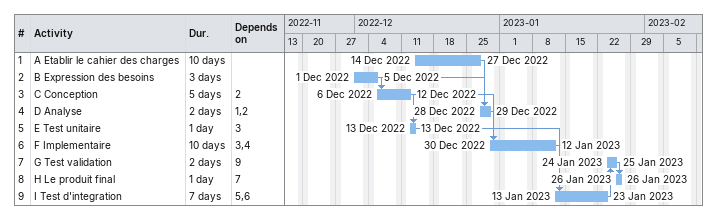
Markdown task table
| ID | Task | Duration | Start | Finish | Predecessors |
|---|---|---|---|---|---|
| 1 | A Etablir le cahier des charges | 10d | 2022-12-14 | 2022-12-27 |  |
| 2 | B Expression des besoins | 3d | 2022-12-01 | 2022-12-05 |  |
| 3 | C Conception | 5d | 2022-12-06 | 2022-12-12 | 2 |
| 4 | D Analyse | 2d | 2022-12-28 | 2022-12-29 | 1, 2 |
| 5 | E Test unitaire | 1d | 2022-12-13 | 2022-12-13 | 3 |
| 6 | F Implementaire | 10d | 2022-12-30 | 2023-01-12 | 3, 4 |
| 7 | G Test validation | 2d | 2023-01-24 | 2023-01-25 | 9 |
| 8 | H Le produit final | 1d | 2023-01-26 | 2023-01-26 | 7 |
| 9 | I Test d'integration | 7d | 2023-01-13 | 2023-01-23 | 5, 6 |
